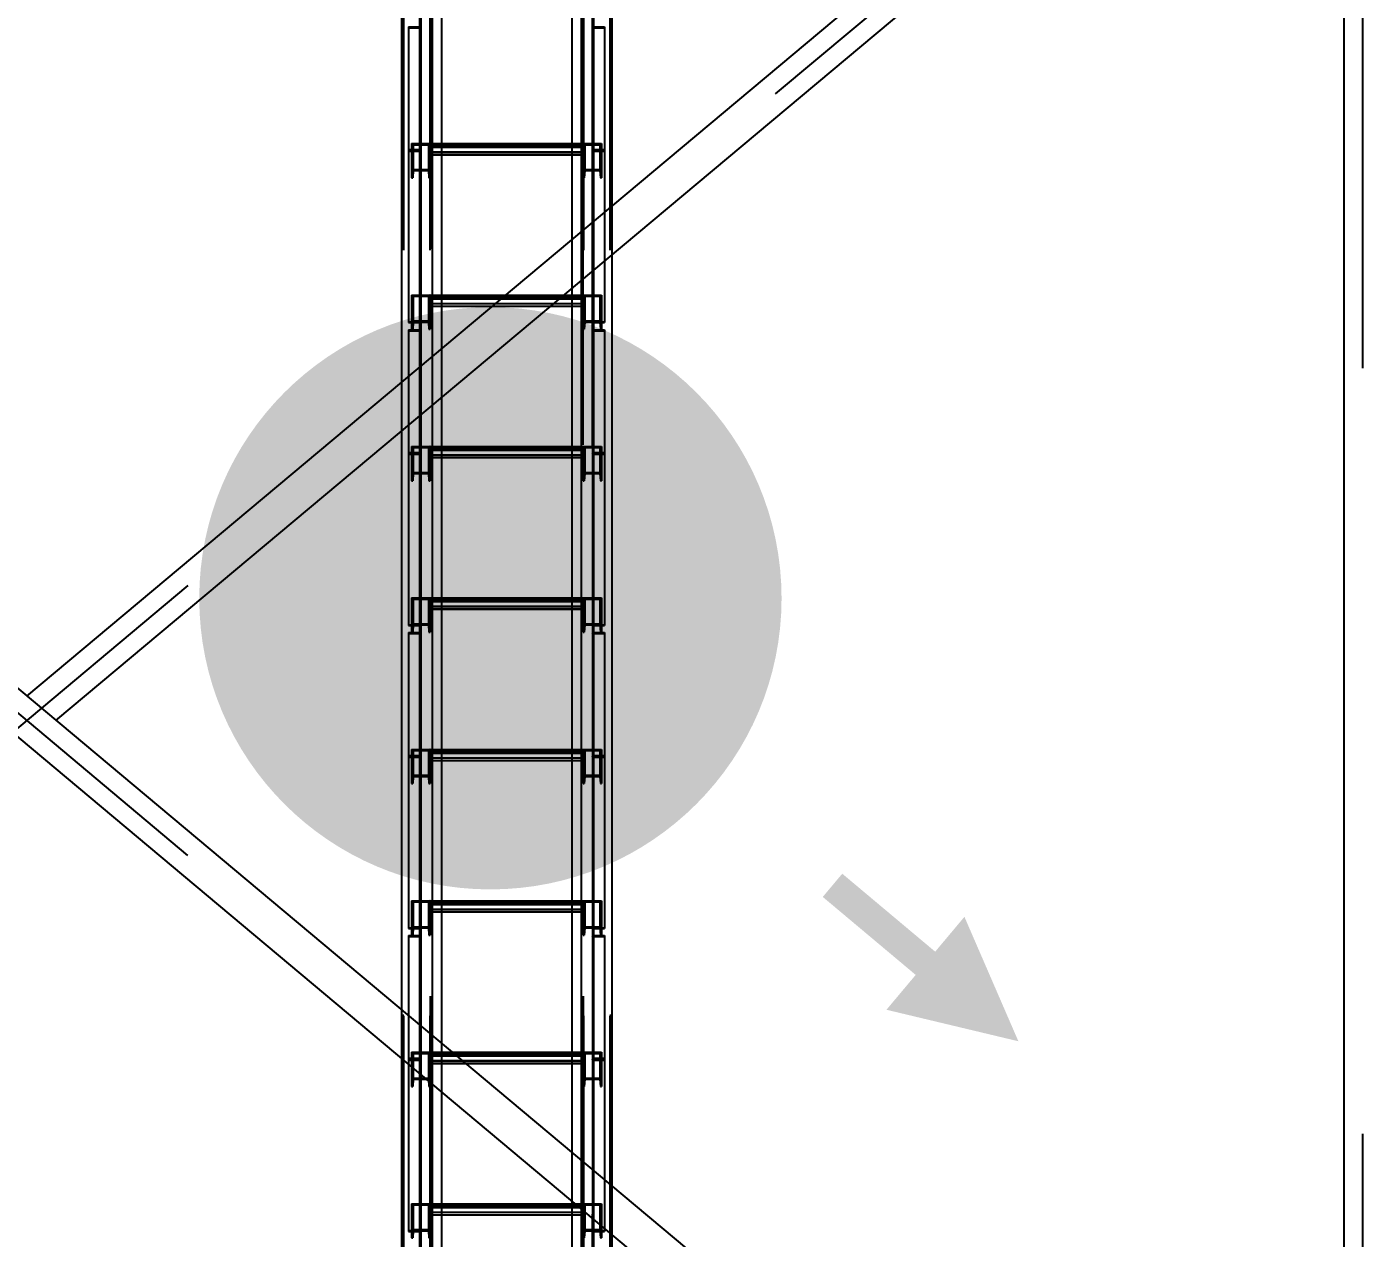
# Model space of a CAD drawing. Header units: millimetres. Extents: x 150209.93 to 150215.05, y 136675.65 to 136679.93.
# Drawn here: x 150213.7888 to 150213.9636, y 136676.5791 to 136676.7373 of the extents above; entities that cross this region are included whole.
import ezdxf

# ---------------------------------------------------------------- set-up
doc = ezdxf.new("R2010")
doc.units = ezdxf.units.MM
doc.header["$LTSCALE"] = 0.25
for name, pattern in [('CENTER', [50.8, 31.75, -6.35, 6.35, -6.35]), ('XKITLINE00', [0]), ('XKITLINE02', [4, 2, -2]), ('XKITLINE03', [6, 3, -1, 1, -1])]:
    doc.linetypes.add(name, pattern=pattern)
doc.layers.add('Parts', color=7, linetype='Continuous')
doc.styles.add('ROMANS', font='romans.shx')
doc.dimstyles.new('MD300', dxfattribs={"dimtxt": 2.5, "dimasz": 2.5, "dimexe": 1, "dimexo": 1, "dimgap": 0.5, "dimtad": 1, "dimdec": 1, "dimlfac": 50, "dimrnd": 0.5, "dimdsep": 46, "dimtxsty": 'ROMANS', "dimcen": 1, "dimclrd": 146, "dimclre": 146, "dimclrt": 30, "dimadec": 1, "dimazin": 2, "dimtfac": 1, "dimtdec": 1, "dimtmove": 0, "dimatfit": 1, "dimfxl": 1, "dimtolj": 1, "dimtzin": 0, "dimlwd": -1, "dimlwe": -1, "dimarcsym": 0})

# ---------------------------------------------------------------- blocks, each defined once
blk = doc.blocks.new('çatıı')
at = {"color": 1, "linetype": 'XKITLINE03'}
for p, q in [((24559, 4258.02), (24559, 5897.87)), ((24565, 5900.27), (24565, 4260.27)), ((24665, 4260.27), (24665, 5900.27)), ((24670.99, 4258.02), (24670.99, 5897.87)), ((24559, 5452.24), (24559, 5532.39)), ((24670.98, 5532.39), (24670.98, 5452.24)), ((24559, 5340.42), (24559, 5452.24)), ((24565, 5439.89), (24565, 5456.77)), ((24664.97, 5454.96), (24565, 5454.96)), ((24664.97, 5456.77), (24664.97, 5439.89)), ((24670.98, 5452.24), (24670.98, 5340.42)), ((24565, 5341.03), (24565, 5357.91)), ((24664.97, 5356.1), (24565, 5356.1)), ((24664.97, 5357.91), (24664.97, 5341.03)), ((24559, 5254.53), (24559, 5334.67)), ((24670.98, 5334.67), (24670.98, 5254.53)), ((24559, 5142.7), (24559, 5254.53)), ((24565, 5242.17), (24565, 5259.06)), ((24664.97, 5257.25), (24565, 5257.25)), ((24664.97, 5259.06), (24664.97, 5242.17)), ((24670.98, 5254.53), (24670.98, 5142.7)), ((24565, 5143.32), (24565, 5160.2)), ((24664.97, 5158.39), (24565, 5158.39)), ((24664.97, 5160.2), (24664.97, 5143.32)), ((24559, 5056.81), (24559, 5136.96)), ((24670.98, 5136.96), (24670.98, 5056.81)), ((24565, 5044.46), (24565, 5061.34)), ((24664.97, 5059.53), (24565, 5059.53)), ((24664.97, 5061.34), (24664.97, 5044.46)), ((24559, 4944.99), (24559, 5056.81)), ((24670.98, 5056.81), (24670.98, 4944.99)), ((24565, 4945.6), (24565, 4962.48)), ((24664.97, 4962.48), (24664.97, 4945.6)), ((24664.97, 4960.67), (24565, 4960.67)), ((24559, 4859.1), (24559, 4939.24)), ((24670.98, 4939.24), (24670.98, 4859.1)), ((24559, 4747.27), (24559, 4859.1)), ((24565, 4846.74), (24565, 4863.63)), ((24664.97, 4861.82), (24565, 4861.82)), ((24664.97, 4863.63), (24664.97, 4846.74)), ((24670.98, 4859.1), (24670.98, 4747.27)), ((24565, 4747.89), (24565, 4764.77)), ((24664.97, 4762.96), (24565, 4762.96)), ((24664.97, 4764.77), (24664.97, 4747.89))]:
    blk.add_line(p, q, dxfattribs=at)
at = {"color": 116, "linetype": 'XKITLINE02', "true_color": 0x136734}
for p, q in [((24565, 5898.21), (24565, 4257.26)), ((24565.85, 5898.21), (24565.85, 4257.47)), ((24657.5, 5897.39), (24657.5, 4260.15)), ((24664.15, 5900.07), (24664.15, 4257.47)), ((24665, 5900.27), (24665, 4257.26)), ((24547.15, 5888.14), (24547.15, 4258.3)), ((24547.68, 5887.3), (24547.68, 4257.8)), ((24564.91, 5887.3), (24564.92, 4257.8)), ((24565.45, 5888.14), (24565.45, 4258.3)), ((24566.3, 5888.14), (24566.3, 4320.34)), ((24664.54, 5888.14), (24664.54, 4187.82)), ((24665.07, 5887.3), (24665.07, 4186.75)), ((24682.31, 5887.3), (24682.31, 4203.68)), ((24682.84, 5888.14), (24682.84, 4205.79)), ((24683.69, 5888.14), (24683.69, 4204.83)), ((24558.2, 5538.97), (24558.2, 5452.9)), ((24559, 5538.97), (24559, 5452.24)), ((24670.98, 5538.97), (24670.98, 5532.39)), ((24670.98, 5538.97), (24670.98, 5452.24)), ((24671.78, 5538.97), (24671.78, 5452.9)), ((24551, 5533.05), (24551, 5452.24)), ((24551, 5533.05), (24558.2, 5533.05)), ((24551, 5532.39), (24559, 5532.39)), ((24670.98, 5532.39), (24678.98, 5532.39)), ((24671.78, 5533.05), (24678.98, 5533.05)), ((24678.98, 5533.05), (24678.98, 5532.39)), ((24678.98, 5533.05), (24678.98, 5452.24)), ((24551, 5452.9), (24558.2, 5452.9)), ((24551, 5452.9), (24551, 5452.24)), ((24551, 5452.24), (24559, 5452.24)), ((24551, 5452.24), (24551, 5339.93)), ((24551, 5452.24), (24559, 5452.24)), ((24551, 5451.75), (24558.2, 5451.75)), ((24553, 5456.77), (24553, 5439.89)), ((24553, 5456.77), (24553, 5451.33)), ((24553, 5456.77), (24565, 5456.77)), ((24554.06, 5456.08), (24553.68, 5451.33)), ((24554.06, 5456.08), (24554.06, 5439.2)), ((24554.06, 5456.08), (24563.93, 5456.08)), ((24558.2, 5458.83), (24559, 5458.83)), ((24558.2, 5458.83), (24558.2, 5452.9)), ((24558.2, 5451.75), (24558.2, 5335.51)), ((24559, 5458.83), (24559, 5452.24)), ((24559, 5452.24), (24559, 5335.51)), ((24563.93, 5456.08), (24563.93, 5439.2)), ((24563.93, 5456.08), (24564.32, 5451.33)), ((24565, 5456.77), (24565, 5439.89)), ((24565, 5456.77), (24565, 5451.33)), ((24565, 5456.77), (24572.5, 5456.77)), ((24565, 5456.77), (24565, 5449.53)), ((24565, 5455.92), (24664.97, 5455.92)), ((24565, 5454.96), (24572.5, 5454.96)), ((24565, 5454.43), (24664.97, 5454.43)), ((24657.5, 5456.77), (24664.97, 5456.77)), ((24657.5, 5454.96), (24664.97, 5454.96)), ((24664.97, 5456.77), (24664.97, 5451.33)), ((24664.97, 5456.77), (24676.98, 5456.77)), ((24664.97, 5456.77), (24664.97, 5439.89)), ((24664.97, 5456.77), (24664.97, 5449.53)), ((24666.04, 5456.08), (24665.66, 5451.33)), ((24666.04, 5456.08), (24675.91, 5456.08)), ((24666.04, 5456.08), (24666.04, 5439.2)), ((24670.98, 5458.83), (24671.78, 5458.83)), ((24670.98, 5452.24), (24678.98, 5452.24)), ((24670.98, 5452.24), (24670.98, 5447.33)), ((24670.98, 5452.24), (24678.98, 5452.24)), ((24670.98, 5452.24), (24670.98, 5335.51)), ((24671.78, 5452.9), (24678.98, 5452.9)), ((24671.78, 5451.75), (24671.78, 5447.33)), ((24671.78, 5451.75), (24678.98, 5451.75)), ((24671.78, 5451.75), (24671.78, 5335.51)), ((24675.91, 5456.08), (24676.3, 5451.33)), ((24675.91, 5456.08), (24675.91, 5439.2)), ((24676.98, 5456.77), (24676.98, 5451.33)), ((24676.98, 5456.77), (24676.98, 5439.89)), ((24678.98, 5452.24), (24678.98, 5451.75)), ((24678.98, 5452.24), (24678.98, 5339.93)), ((24553, 5451.33), (24553, 5434.45)), ((24553, 5451.33), (24553.68, 5451.33)), ((24553.68, 5451.33), (24553.68, 5434.45)), ((24558.2, 5447.33), (24559, 5447.33)), ((24564.32, 5451.33), (24564.32, 5434.45)), ((24564.32, 5451.33), (24565, 5451.33)), ((24565, 5451.33), (24565, 5434.45)), ((24565, 5451.33), (24664.97, 5451.33)), ((24565, 5451.23), (24664.97, 5451.23)), ((24565, 5449.63), (24664.97, 5449.63)), ((24565, 5449.53), (24572.5, 5449.53)), ((24657.5, 5449.53), (24664.97, 5449.53)), ((24664.97, 5451.33), (24665.66, 5451.33)), ((24664.97, 5451.33), (24664.97, 5434.45)), ((24665.66, 5451.33), (24665.66, 5434.45)), ((24670.98, 5447.33), (24671.78, 5447.33)), ((24676.3, 5451.33), (24676.98, 5451.33)), ((24676.3, 5451.33), (24676.3, 5434.45)), ((24676.98, 5451.33), (24676.98, 5434.45)), ((24553, 5439.89), (24553, 5434.45)), ((24553, 5439.89), (24565, 5439.89)), ((24553, 5434.45), (24553.68, 5434.45)), ((24554.06, 5439.2), (24553.68, 5434.45)), ((24554.06, 5439.2), (24563.93, 5439.2)), ((24563.93, 5439.2), (24564.32, 5434.45)), ((24564.32, 5434.45), (24565, 5434.45)), ((24565, 5439.89), (24565, 5434.45)), ((24664.97, 5439.89), (24664.97, 5434.45)), ((24664.97, 5439.89), (24676.98, 5439.89)), ((24664.97, 5434.45), (24665.66, 5434.45)), ((24666.04, 5439.2), (24665.66, 5434.45)), ((24666.04, 5439.2), (24675.91, 5439.2)), ((24675.91, 5439.2), (24676.3, 5434.45)), ((24676.3, 5434.45), (24676.98, 5434.45)), ((24676.98, 5439.89), (24676.98, 5434.45)), ((24683.69, 5415.93), (24683.69, 5384.16)), ((24663.69, 5399.19), (24663.69, 5367.41)), ((24657.5, 5394), (24657.5, 5362.22)), ((24553, 5357.91), (24553, 5341.03)), ((24553, 5357.91), (24553, 5352.48)), ((24553, 5357.91), (24565, 5357.91)), ((24554.06, 5357.22), (24553.68, 5352.48)), ((24554.06, 5357.22), (24554.06, 5340.34)), ((24554.06, 5357.22), (24563.93, 5357.22)), ((24563.93, 5357.22), (24563.93, 5340.34)), ((24563.93, 5357.22), (24564.32, 5352.48)), ((24565, 5357.91), (24565, 5341.03)), ((24565, 5357.91), (24565, 5352.48)), ((24565, 5357.91), (24572.5, 5357.91)), ((24565, 5357.91), (24565, 5350.67)), ((24565, 5357.06), (24664.97, 5357.06)), ((24565, 5356.1), (24572.5, 5356.1)), ((24565, 5355.57), (24664.97, 5355.57)), ((24612.24, 5356.1), (24650.19, 5356.1)), ((24614.4, 5357.91), (24652.35, 5357.91)), ((24657.5, 5357.91), (24664.97, 5357.91)), ((24657.5, 5356.1), (24664.97, 5356.1)), ((24664.97, 5357.91), (24664.97, 5350.67)), ((24664.97, 5357.91), (24664.97, 5352.48)), ((24664.97, 5357.91), (24676.98, 5357.91)), ((24664.97, 5357.91), (24664.97, 5341.03)), ((24666.04, 5357.22), (24665.66, 5352.48)), ((24666.04, 5357.22), (24675.91, 5357.22)), ((24666.04, 5357.22), (24666.04, 5340.34)), ((24675.91, 5357.22), (24676.3, 5352.48)), ((24675.91, 5357.22), (24675.91, 5340.34)), ((24676.98, 5357.91), (24676.98, 5352.48)), ((24676.98, 5357.91), (24676.98, 5340.42)), ((24553, 5352.48), (24553, 5335.59)), ((24553, 5352.48), (24553.68, 5352.48)), ((24553.68, 5352.48), (24553.68, 5335.59)), ((24564.32, 5352.48), (24564.32, 5335.59)), ((24564.32, 5352.48), (24565, 5352.48)), ((24565, 5352.48), (24565, 5335.59)), ((24565, 5352.48), (24664.97, 5352.48)), ((24565, 5352.37), (24664.97, 5352.37)), ((24565, 5350.77), (24664.97, 5350.77)), ((24565, 5350.67), (24572.5, 5350.67)), ((24605.75, 5350.67), (24643.69, 5350.67)), ((24657.5, 5350.67), (24664.97, 5350.67)), ((24664.97, 5352.48), (24665.66, 5352.48)), ((24664.97, 5352.48), (24664.97, 5335.59)), ((24665.66, 5352.48), (24665.66, 5335.59)), ((24676.3, 5352.48), (24676.98, 5352.48)), ((24676.3, 5352.48), (24676.3, 5335.59)), ((24676.98, 5352.48), (24676.98, 5335.59)), ((24551, 5340.42), (24551, 5339.93)), ((24551, 5340.42), (24559, 5340.42)), ((24551, 5339.93), (24558.2, 5339.93)), ((24553, 5341.03), (24553, 5335.59)), ((24553, 5341.03), (24565, 5341.03)), ((24554.06, 5340.34), (24553.68, 5335.59)), ((24554.06, 5340.34), (24563.93, 5340.34)), ((24558.2, 5341.26), (24558.2, 5255.19)), ((24558.2, 5341.26), (24559, 5341.26)), ((24558.2, 5339.93), (24558.2, 5335.51)), ((24559, 5341.26), (24559, 5254.53)), ((24559, 5340.42), (24559, 5335.51)), ((24563.93, 5340.34), (24564.32, 5335.59)), ((24565, 5341.03), (24565, 5335.59)), ((24664.97, 5341.03), (24664.97, 5335.59)), ((24664.97, 5341.03), (24676.98, 5341.03)), ((24666.04, 5340.34), (24665.66, 5335.59)), ((24666.04, 5340.34), (24675.91, 5340.34)), ((24670.98, 5341.26), (24670.98, 5334.67)), ((24670.98, 5341.26), (24671.78, 5341.26)), ((24670.98, 5341.26), (24670.98, 5254.53)), ((24670.98, 5340.42), (24678.98, 5340.42)), ((24671.78, 5341.26), (24671.78, 5335.33)), ((24671.78, 5341.26), (24671.78, 5255.19)), ((24671.78, 5339.93), (24678.98, 5339.93)), ((24675.91, 5340.34), (24676.3, 5335.59)), ((24551, 5335.33), (24551, 5254.53)), ((24551, 5335.33), (24558.2, 5335.33)), ((24551, 5334.67), (24559, 5334.67)), ((24553, 5335.59), (24553.68, 5335.59)), ((24558.2, 5335.51), (24559, 5335.51)), ((24564.32, 5335.59), (24565, 5335.59)), ((24664.97, 5335.59), (24665.66, 5335.59)), ((24670.98, 5335.51), (24671.78, 5335.51)), ((24670.98, 5334.67), (24678.98, 5334.67)), ((24671.78, 5335.33), (24678.98, 5335.33)), ((24676.3, 5335.59), (24676.98, 5335.59)), ((24678.98, 5335.33), (24678.98, 5334.67)), ((24678.98, 5335.33), (24678.98, 5254.53)), ((24572.5, 5322.83), (24572.5, 5291.05)), ((24566.3, 5317.64), (24566.3, 5285.86)), ((24546.3, 5300.89), (24546.3, 5269.11)), ((24558.2, 5261.11), (24559, 5261.11)), ((24558.2, 5261.11), (24558.2, 5255.19)), ((24559, 5261.11), (24559, 5254.53)), ((24670.98, 5261.11), (24671.78, 5261.11)), ((24551, 5255.19), (24558.2, 5255.19)), ((24551, 5255.19), (24551, 5254.53)), ((24551, 5254.53), (24551, 5142.21)), ((24551, 5254.53), (24559, 5254.53)), ((24551, 5254.53), (24559, 5254.53)), ((24551, 5254.04), (24558.2, 5254.04)), ((24553, 5259.06), (24553, 5242.17)), ((24553, 5259.06), (24553, 5253.62)), ((24553, 5259.06), (24565, 5259.06)), ((24553, 5253.62), (24553, 5236.74)), ((24553, 5253.62), (24553.68, 5253.62)), ((24554.06, 5258.36), (24553.68, 5253.62)), ((24553.68, 5253.62), (24553.68, 5236.74)), ((24554.06, 5258.36), (24554.06, 5241.48)), ((24554.06, 5258.36), (24563.93, 5258.36)), ((24558.2, 5254.04), (24558.2, 5137.79)), ((24559, 5254.53), (24559, 5137.79)), ((24563.93, 5258.36), (24563.93, 5241.48)), ((24563.93, 5258.36), (24564.32, 5253.62)), ((24564.32, 5253.62), (24564.32, 5236.74)), ((24564.32, 5253.62), (24565, 5253.62)), ((24565, 5259.06), (24572.5, 5259.06)), ((24565, 5259.06), (24565, 5251.81)), ((24565, 5259.06), (24565, 5242.17)), ((24565, 5259.06), (24565, 5253.62)), ((24565, 5258.2), (24664.97, 5258.2)), ((24565, 5257.25), (24572.5, 5257.25)), ((24565, 5256.72), (24664.97, 5256.72)), ((24565, 5253.62), (24664.97, 5253.62)), ((24565, 5253.62), (24565, 5236.74)), ((24565, 5253.52), (24664.97, 5253.52)), ((24565, 5251.91), (24664.97, 5251.91)), ((24565, 5251.81), (24572.5, 5251.81)), ((24657.5, 5259.06), (24664.97, 5259.06)), ((24657.5, 5257.25), (24664.97, 5257.25)), ((24657.5, 5251.81), (24664.97, 5251.81)), ((24664.97, 5259.06), (24664.97, 5253.62)), ((24664.97, 5259.06), (24676.98, 5259.06)), ((24664.97, 5259.06), (24664.97, 5242.17)), ((24664.97, 5259.06), (24664.97, 5251.81)), ((24664.97, 5253.62), (24665.66, 5253.62)), ((24664.97, 5253.62), (24664.97, 5236.74)), ((24666.04, 5258.36), (24665.66, 5253.62)), ((24665.66, 5253.62), (24665.66, 5236.74)), ((24666.04, 5258.36), (24675.91, 5258.36)), ((24666.04, 5258.36), (24666.04, 5241.48)), ((24670.98, 5254.53), (24678.98, 5254.53)), ((24670.98, 5254.53), (24670.98, 5137.79)), ((24670.98, 5254.53), (24678.98, 5254.53)), ((24671.78, 5255.19), (24678.98, 5255.19)), ((24671.78, 5254.04), (24671.78, 5249.62)), ((24671.78, 5254.04), (24678.98, 5254.04)), ((24671.78, 5254.04), (24671.78, 5137.79)), ((24675.91, 5258.36), (24676.3, 5253.62)), ((24675.91, 5258.36), (24675.91, 5241.48)), ((24676.3, 5253.62), (24676.98, 5253.62)), ((24676.3, 5253.62), (24676.3, 5236.74)), ((24676.98, 5259.06), (24676.98, 5253.62)), ((24676.98, 5259.06), (24676.98, 5242.17)), ((24676.98, 5253.62), (24676.98, 5236.74)), ((24678.98, 5254.53), (24678.98, 5254.04)), ((24678.98, 5254.53), (24678.98, 5142.21)), ((24553, 5242.17), (24553, 5236.74)), ((24553, 5242.17), (24565, 5242.17)), ((24558.2, 5249.62), (24559, 5249.62)), ((24565, 5242.17), (24565, 5236.74)), ((24664.97, 5242.17), (24664.97, 5236.74)), ((24664.97, 5242.17), (24676.98, 5242.17)), ((24670.98, 5249.62), (24671.78, 5249.62)), ((24670.98, 5242.17), (24670.98, 5142.7)), ((24676.98, 5242.17), (24676.98, 5236.74)), ((24553, 5236.74), (24553.68, 5236.74)), ((24554.06, 5241.48), (24553.68, 5236.74)), ((24554.06, 5241.48), (24563.93, 5241.48)), ((24563.93, 5241.48), (24564.32, 5236.74)), ((24564.32, 5236.74), (24565, 5236.74)), ((24664.97, 5236.74), (24665.66, 5236.74)), ((24666.04, 5241.48), (24665.66, 5236.74)), ((24666.04, 5241.48), (24675.91, 5241.48)), ((24675.91, 5241.48), (24676.3, 5236.74)), ((24676.3, 5236.74), (24676.98, 5236.74)), ((24553, 5160.2), (24553, 5143.32)), ((24553, 5160.2), (24553, 5154.76)), ((24553, 5160.2), (24565, 5160.2)), ((24553, 5154.76), (24553, 5137.88)), ((24553, 5154.76), (24553.68, 5154.76)), ((24554.06, 5159.51), (24553.68, 5154.76)), ((24553.68, 5154.76), (24553.68, 5137.88)), ((24554.06, 5159.51), (24554.06, 5142.62)), ((24554.06, 5159.51), (24563.93, 5159.51)), ((24563.93, 5159.51), (24563.93, 5142.62)), ((24563.93, 5159.51), (24564.32, 5154.76)), ((24564.32, 5154.76), (24564.32, 5137.88)), ((24564.32, 5154.76), (24565, 5154.76)), ((24565, 5160.2), (24572.5, 5160.2)), ((24565, 5160.2), (24565, 5152.95)), ((24565, 5160.2), (24565, 5143.32)), ((24565, 5160.2), (24565, 5154.76)), ((24565, 5159.35), (24664.97, 5159.35)), ((24565, 5158.39), (24572.5, 5158.39)), ((24565, 5157.86), (24664.97, 5157.86)), ((24565, 5154.76), (24664.97, 5154.76)), ((24565, 5154.76), (24565, 5137.88)), ((24565, 5154.66), (24664.97, 5154.66)), ((24657.5, 5160.2), (24664.97, 5160.2)), ((24657.5, 5158.39), (24664.97, 5158.39)), ((24664.97, 5160.2), (24664.97, 5152.95)), ((24664.97, 5160.2), (24664.97, 5154.76)), ((24664.97, 5160.2), (24676.98, 5160.2)), ((24664.97, 5160.2), (24664.97, 5143.32)), ((24664.97, 5154.76), (24665.66, 5154.76)), ((24664.97, 5154.76), (24664.97, 5137.88)), ((24666.04, 5159.51), (24665.66, 5154.76)), ((24665.66, 5154.76), (24665.66, 5137.88)), ((24666.04, 5159.51), (24675.91, 5159.51)), ((24666.04, 5159.51), (24666.04, 5142.62)), ((24675.91, 5159.51), (24676.3, 5154.76)), ((24675.91, 5159.51), (24675.91, 5142.62)), ((24676.3, 5154.76), (24676.98, 5154.76)), ((24676.3, 5154.76), (24676.3, 5137.88)), ((24676.98, 5160.2), (24676.98, 5154.76)), ((24676.98, 5160.2), (24676.98, 5142.7)), ((24676.98, 5154.76), (24676.98, 5137.88)), ((24565, 5153.05), (24664.97, 5153.05)), ((24565, 5152.95), (24572.5, 5152.95)), ((24657.5, 5152.95), (24664.97, 5152.95)), ((24551, 5142.7), (24551, 5142.21)), ((24551, 5142.7), (24559, 5142.7)), ((24551, 5142.21), (24558.2, 5142.21)), ((24551, 5137.62), (24551, 5056.81)), ((24551, 5137.62), (24558.2, 5137.62)), ((24551, 5136.96), (24559, 5136.96)), ((24553, 5143.32), (24553, 5137.88)), ((24553, 5143.32), (24565, 5143.32)), ((24553, 5137.88), (24553.68, 5137.88)), ((24554.06, 5142.62), (24553.68, 5137.88)), ((24554.06, 5142.62), (24563.93, 5142.62)), ((24558.2, 5143.54), (24558.2, 5057.47)), ((24558.2, 5143.54), (24559, 5143.54)), ((24558.2, 5142.21), (24558.2, 5137.79)), ((24558.2, 5137.79), (24559, 5137.79)), ((24559, 5143.54), (24559, 5056.81)), ((24559, 5142.7), (24559, 5137.79)), ((24563.93, 5142.62), (24564.32, 5137.88)), ((24564.32, 5137.88), (24565, 5137.88)), ((24565, 5143.32), (24565, 5137.88)), ((24664.97, 5143.32), (24664.97, 5137.88)), ((24664.97, 5143.32), (24676.98, 5143.32)), ((24664.97, 5137.88), (24665.66, 5137.88)), ((24666.04, 5142.62), (24665.66, 5137.88)), ((24666.04, 5142.62), (24675.91, 5142.62)), ((24670.98, 5143.54), (24670.98, 5136.96)), ((24670.98, 5143.54), (24671.78, 5143.54)), ((24670.98, 5143.54), (24670.98, 5056.81)), ((24670.98, 5142.7), (24678.98, 5142.7)), ((24670.98, 5137.79), (24671.78, 5137.79)), ((24670.98, 5136.96), (24678.98, 5136.96)), ((24671.78, 5143.54), (24671.78, 5137.62)), ((24671.78, 5143.54), (24671.78, 5057.47)), ((24671.78, 5142.21), (24678.98, 5142.21)), ((24671.78, 5137.62), (24678.98, 5137.62)), ((24675.91, 5142.62), (24676.3, 5137.88)), ((24676.3, 5137.88), (24676.98, 5137.88)), ((24678.98, 5137.62), (24678.98, 5136.96)), ((24678.98, 5137.62), (24678.98, 5056.81)), ((24553, 5061.34), (24553, 5044.46)), ((24553, 5061.34), (24553, 5055.9)), ((24553, 5061.34), (24565, 5061.34)), ((24554.06, 5060.65), (24553.68, 5055.9)), ((24554.06, 5060.65), (24554.06, 5043.77)), ((24554.06, 5060.65), (24563.93, 5060.65)), ((24558.2, 5063.4), (24559, 5063.4)), ((24558.2, 5063.4), (24558.2, 5057.47)), ((24559, 5063.4), (24559, 5056.81)), ((24563.93, 5060.65), (24563.93, 5043.77)), ((24563.93, 5060.65), (24564.32, 5055.9)), ((24565, 5061.34), (24572.5, 5061.34)), ((24565, 5061.34), (24565, 5054.1)), ((24565, 5061.34), (24565, 5044.46)), ((24565, 5061.34), (24565, 5055.9)), ((24565, 5060.49), (24664.97, 5060.49)), ((24565, 5059.53), (24572.5, 5059.53)), ((24565, 5059), (24664.97, 5059)), ((24657.5, 5061.34), (24664.97, 5061.34)), ((24657.5, 5059.53), (24664.97, 5059.53)), ((24664.97, 5061.34), (24664.97, 5055.9)), ((24664.97, 5061.34), (24676.98, 5061.34)), ((24664.97, 5061.34), (24664.97, 5044.46)), ((24664.97, 5061.34), (24664.97, 5054.1)), ((24666.04, 5060.65), (24665.66, 5055.9)), ((24666.04, 5060.65), (24675.91, 5060.65)), ((24666.04, 5060.65), (24666.04, 5043.77)), ((24670.98, 5063.4), (24671.78, 5063.4)), ((24675.91, 5060.65), (24676.3, 5055.9)), ((24675.91, 5060.65), (24675.91, 5043.77)), ((24676.98, 5061.34), (24676.98, 5055.9)), ((24676.98, 5061.34), (24676.98, 5044.46)), ((24551, 5057.47), (24558.2, 5057.47)), ((24551, 5057.47), (24551, 5056.81)), ((24551, 5056.81), (24559, 5056.81)), ((24551, 5056.81), (24551, 4944.5)), ((24551, 5056.81), (24559, 5056.81)), ((24551, 5056.32), (24558.2, 5056.32)), ((24553, 5055.9), (24553, 5039.02)), ((24553, 5055.9), (24553.68, 5055.9)), ((24553.68, 5055.9), (24553.68, 5039.02)), ((24558.2, 5056.32), (24558.2, 4940.08)), ((24558.2, 5051.9), (24559, 5051.9)), ((24559, 5056.81), (24559, 4940.08)), ((24564.32, 5055.9), (24564.32, 5039.02)), ((24564.32, 5055.9), (24565, 5055.9)), ((24565, 5055.9), (24664.97, 5055.9)), ((24565, 5055.9), (24565, 5039.02)), ((24565, 5055.8), (24664.97, 5055.8)), ((24565, 5054.2), (24664.97, 5054.2)), ((24565, 5054.1), (24572.5, 5054.1)), ((24657.5, 5054.1), (24664.97, 5054.1)), ((24664.97, 5055.9), (24665.66, 5055.9)), ((24664.97, 5055.9), (24664.97, 5039.02)), ((24665.66, 5055.9), (24665.66, 5039.02)), ((24670.98, 5056.81), (24678.98, 5056.81)), ((24670.98, 5056.81), (24670.98, 4940.08)), ((24670.98, 5056.81), (24678.98, 5056.81)), ((24670.98, 5051.9), (24671.78, 5051.9)), ((24671.78, 5057.47), (24678.98, 5057.47)), ((24671.78, 5056.32), (24671.78, 5051.9)), ((24671.78, 5056.32), (24678.98, 5056.32)), ((24671.78, 5056.32), (24671.78, 4940.08)), ((24676.3, 5055.9), (24676.98, 5055.9)), ((24676.3, 5055.9), (24676.3, 5039.02)), ((24676.98, 5055.9), (24676.98, 5039.02)), ((24678.98, 5056.81), (24678.98, 5056.32)), ((24678.98, 5056.81), (24678.98, 4944.5)), ((24553, 5044.46), (24553, 5039.02)), ((24553, 5044.46), (24565, 5044.46)), ((24554.06, 5043.77), (24553.68, 5039.02)), ((24554.06, 5043.77), (24563.93, 5043.77)), ((24563.93, 5043.77), (24564.32, 5039.02)), ((24565, 5044.46), (24565, 5039.02)), ((24664.97, 5044.46), (24664.97, 5039.02)), ((24664.97, 5044.46), (24676.98, 5044.46)), ((24666.04, 5043.77), (24665.66, 5039.02)), ((24666.04, 5043.77), (24675.91, 5043.77)), ((24670.98, 5044.46), (24670.98, 4944.99)), ((24675.91, 5043.77), (24676.3, 5039.02)), ((24676.98, 5044.46), (24676.98, 5039.02)), ((24553, 5039.02), (24553.68, 5039.02)), ((24564.32, 5039.02), (24565, 5039.02)), ((24664.97, 5039.02), (24665.66, 5039.02)), ((24676.3, 5039.02), (24676.98, 5039.02)), ((24553, 4962.48), (24553, 4945.6)), ((24553, 4962.48), (24553, 4957.05)), ((24553, 4962.48), (24565, 4962.48)), ((24565, 4962.48), (24565, 4945.6)), ((24565, 4962.48), (24565, 4957.05)), ((24565, 4962.48), (24572.5, 4962.48)), ((24565, 4962.48), (24565, 4955.24)), ((24657.5, 4962.48), (24664.97, 4962.48)), ((24664.97, 4962.48), (24664.97, 4955.24)), ((24664.97, 4962.48), (24664.97, 4957.05)), ((24664.97, 4962.48), (24676.98, 4962.48)), ((24664.97, 4962.48), (24664.97, 4945.6)), ((24676.98, 4962.48), (24676.98, 4957.05)), ((24676.98, 4962.48), (24676.98, 4944.99)), ((24553, 4957.05), (24553, 4940.16)), ((24553, 4957.05), (24553.68, 4957.05)), ((24554.06, 4961.79), (24553.68, 4957.05)), ((24553.68, 4957.05), (24553.68, 4940.16)), ((24554.06, 4961.79), (24554.06, 4944.91)), ((24554.06, 4961.79), (24563.93, 4961.79)), ((24563.93, 4961.79), (24563.93, 4944.91)), ((24563.93, 4961.79), (24564.32, 4957.05)), ((24564.32, 4957.05), (24564.32, 4940.16)), ((24564.32, 4957.05), (24565, 4957.05)), ((24565, 4961.63), (24664.97, 4961.63)), ((24565, 4960.67), (24572.5, 4960.67)), ((24565, 4960.14), (24664.97, 4960.14)), ((24565, 4957.05), (24565, 4940.16)), ((24565, 4957.05), (24664.97, 4957.05)), ((24565, 4956.94), (24664.97, 4956.94)), ((24565, 4955.34), (24664.97, 4955.34)), ((24565, 4955.24), (24572.5, 4955.24)), ((24657.5, 4960.67), (24664.97, 4960.67)), ((24657.5, 4955.24), (24664.97, 4955.24)), ((24664.97, 4957.05), (24665.66, 4957.05)), ((24664.97, 4957.05), (24664.97, 4940.16)), ((24666.04, 4961.79), (24665.66, 4957.05)), ((24665.66, 4957.05), (24665.66, 4940.16)), ((24666.04, 4961.79), (24675.91, 4961.79)), ((24666.04, 4961.79), (24666.04, 4944.91)), ((24675.91, 4961.79), (24676.3, 4957.05)), ((24675.91, 4961.79), (24675.91, 4944.91)), ((24676.3, 4957.05), (24676.98, 4957.05)), ((24676.3, 4957.05), (24676.3, 4940.16)), ((24676.98, 4957.05), (24676.98, 4940.16)), ((24551, 4944.99), (24551, 4944.5)), ((24551, 4944.99), (24559, 4944.99)), ((24553, 4945.6), (24553, 4940.16)), ((24553, 4945.6), (24565, 4945.6)), ((24554.06, 4944.91), (24553.68, 4940.16)), ((24554.06, 4944.91), (24563.93, 4944.91)), ((24558.2, 4945.83), (24558.2, 4859.76)), ((24558.2, 4945.83), (24559, 4945.83)), ((24559, 4945.83), (24559, 4859.1)), ((24559, 4944.99), (24559, 4940.08)), ((24563.93, 4944.91), (24564.32, 4940.16)), ((24565, 4945.6), (24565, 4940.16)), ((24664.97, 4945.6), (24664.97, 4940.16)), ((24664.97, 4945.6), (24676.98, 4945.6)), ((24666.04, 4944.91), (24665.66, 4940.16)), ((24666.04, 4944.91), (24675.91, 4944.91)), ((24670.98, 4945.83), (24670.98, 4939.24)), ((24670.98, 4945.83), (24671.78, 4945.83)), ((24670.98, 4945.83), (24670.98, 4859.1)), ((24670.98, 4944.99), (24678.98, 4944.99)), ((24671.78, 4945.83), (24671.78, 4939.9)), ((24671.78, 4945.83), (24671.78, 4859.76)), ((24675.91, 4944.91), (24676.3, 4940.16)), ((24551, 4944.5), (24558.2, 4944.5)), ((24551, 4939.9), (24551, 4859.1)), ((24551, 4939.9), (24558.2, 4939.9)), ((24551, 4939.24), (24559, 4939.24)), ((24553, 4940.16), (24553.68, 4940.16)), ((24558.2, 4944.5), (24558.2, 4940.08)), ((24558.2, 4940.08), (24559, 4940.08)), ((24564.32, 4940.16), (24565, 4940.16)), ((24664.97, 4940.16), (24665.66, 4940.16)), ((24670.98, 4940.08), (24671.78, 4940.08)), ((24670.98, 4939.24), (24678.98, 4939.24)), ((24671.78, 4944.5), (24678.98, 4944.5)), ((24671.78, 4939.9), (24678.98, 4939.9)), ((24676.3, 4940.16), (24676.98, 4940.16)), ((24678.98, 4939.9), (24678.98, 4939.24)), ((24678.98, 4939.9), (24678.98, 4859.1)), ((24546.3, 4891.44), (24546.3, 4859.66)), ((24566.3, 4874.69), (24566.3, 4842.91)), ((24572.5, 4869.5), (24572.5, 4837.72)), ((24551, 4859.76), (24558.2, 4859.76)), ((24551, 4859.76), (24551, 4859.1)), ((24551, 4859.1), (24559, 4859.1)), ((24551, 4859.1), (24551, 4746.78)), ((24551, 4859.1), (24559, 4859.1)), ((24551, 4858.61), (24558.2, 4858.61)), ((24553, 4863.63), (24553, 4846.74)), ((24553, 4863.63), (24565, 4863.63)), ((24553, 4862.76), (24553, 4858.19)), ((24553, 4858.19), (24553, 4841.31)), ((24553, 4858.19), (24553.68, 4858.19)), ((24554.06, 4862.93), (24553.68, 4858.19)), ((24553.68, 4858.19), (24553.68, 4841.31)), ((24554.06, 4862.93), (24554.06, 4846.05)), ((24554.06, 4862.93), (24563.93, 4862.93)), ((24558.2, 4865.68), (24559, 4865.68)), ((24558.2, 4865.68), (24558.2, 4859.76)), ((24558.2, 4858.61), (24558.2, 4742.36)), ((24559, 4865.68), (24559, 4859.1)), ((24559, 4859.1), (24559, 4742.36)), ((24563.93, 4862.93), (24563.93, 4846.05)), ((24563.93, 4862.93), (24564.32, 4858.19)), ((24564.32, 4858.19), (24564.32, 4841.31)), ((24564.32, 4858.19), (24565, 4858.19)), ((24565, 4863.63), (24565, 4846.74)), ((24565, 4863.63), (24579.51, 4863.63)), ((24565, 4863.63), (24565, 4856.38)), ((24565, 4862.77), (24664.97, 4862.77)), ((24565, 4862.4), (24565, 4858.19)), ((24565, 4861.82), (24581.67, 4861.82)), ((24565, 4861.29), (24664.97, 4861.29)), ((24565, 4858.19), (24565, 4841.31)), ((24565, 4858.19), (24664.97, 4858.19)), ((24565, 4858.09), (24664.97, 4858.09)), ((24657.5, 4863.63), (24664.97, 4863.63)), ((24657.5, 4861.82), (24664.97, 4861.82)), ((24664.97, 4863.63), (24664.97, 4858.19)), ((24664.97, 4863.63), (24676.98, 4863.63)), ((24664.97, 4863.63), (24664.97, 4846.74)), ((24664.97, 4863.63), (24664.97, 4856.38)), ((24664.97, 4858.19), (24665.66, 4858.19)), ((24664.97, 4858.19), (24664.97, 4841.31)), ((24666.04, 4862.93), (24665.66, 4858.19)), ((24665.66, 4858.19), (24665.66, 4841.31)), ((24666.04, 4862.93), (24675.91, 4862.93)), ((24666.04, 4862.93), (24666.04, 4846.05)), ((24670.98, 4865.68), (24671.78, 4865.68)), ((24670.98, 4859.1), (24678.98, 4859.1)), ((24670.98, 4859.1), (24670.98, 4854.19)), ((24670.98, 4859.1), (24678.98, 4859.1)), ((24670.98, 4859.1), (24670.98, 4742.36)), ((24671.78, 4859.76), (24678.98, 4859.76)), ((24671.78, 4858.61), (24671.78, 4854.19)), ((24671.78, 4858.61), (24678.98, 4858.61)), ((24671.78, 4858.61), (24671.78, 4742.36)), ((24675.91, 4862.93), (24676.3, 4858.19)), ((24675.91, 4862.93), (24675.91, 4846.05)), ((24676.3, 4858.19), (24676.98, 4858.19)), ((24676.3, 4858.19), (24676.3, 4841.31)), ((24676.98, 4863.63), (24676.98, 4858.19)), ((24676.98, 4863.63), (24676.98, 4846.74)), ((24676.98, 4858.19), (24676.98, 4841.31)), ((24678.98, 4859.1), (24678.98, 4858.61)), ((24678.98, 4859.1), (24678.98, 4746.78)), ((24558.2, 4854.19), (24559, 4854.19)), ((24565, 4856.48), (24664.97, 4856.48)), ((24565, 4856.38), (24588.16, 4856.38)), ((24657.5, 4856.38), (24664.97, 4856.38)), ((24670.98, 4854.19), (24671.78, 4854.19)), ((24553, 4846.74), (24553, 4841.31)), ((24553, 4846.74), (24565, 4846.74)), ((24553, 4841.31), (24553.68, 4841.31)), ((24554.06, 4846.05), (24553.68, 4841.31)), ((24554.06, 4846.05), (24563.93, 4846.05)), ((24563.93, 4846.05), (24564.32, 4841.31)), ((24564.32, 4841.31), (24565, 4841.31)), ((24565, 4846.74), (24565, 4841.31)), ((24664.97, 4846.74), (24664.97, 4841.31)), ((24664.97, 4846.74), (24676.98, 4846.74)), ((24664.97, 4841.31), (24665.66, 4841.31)), ((24666.04, 4846.05), (24665.66, 4841.31)), ((24666.04, 4846.05), (24675.91, 4846.05)), ((24675.91, 4846.05), (24676.3, 4841.31)), ((24676.3, 4841.31), (24676.98, 4841.31)), ((24676.98, 4846.74), (24676.98, 4841.31)), ((24657.5, 4798.33), (24657.5, 4766.55)), ((24663.69, 4793.14), (24663.69, 4761.36)), ((24683.69, 4776.39), (24683.69, 4744.62)), ((24553, 4764.77), (24553, 4747.89)), ((24553, 4764.77), (24553, 4759.33)), ((24553, 4764.77), (24565, 4764.77)), ((24554.06, 4764.08), (24553.68, 4759.33)), ((24554.06, 4764.08), (24554.06, 4747.19)), ((24554.06, 4764.08), (24563.93, 4764.08)), ((24563.93, 4764.08), (24563.93, 4747.19)), ((24563.93, 4764.08), (24564.32, 4759.33)), ((24565, 4764.77), (24565, 4747.89)), ((24565, 4764.77), (24565, 4759.33)), ((24565, 4764.77), (24572.5, 4764.77)), ((24565, 4764.77), (24565, 4757.52)), ((24565, 4763.92), (24664.97, 4763.92)), ((24565, 4762.96), (24572.5, 4762.96)), ((24565, 4762.43), (24664.97, 4762.43)), ((24657.5, 4764.77), (24664.97, 4764.77)), ((24657.5, 4762.96), (24664.97, 4762.96)), ((24664.97, 4764.77), (24664.97, 4757.52)), ((24664.97, 4764.77), (24664.97, 4759.33)), ((24664.97, 4764.77), (24676.98, 4764.77)), ((24664.97, 4764.3), (24664.97, 4747.89)), ((24666.04, 4764.08), (24665.66, 4759.33)), ((24666.04, 4764.08), (24675.91, 4764.08)), ((24666.04, 4764.08), (24666.04, 4747.19)), ((24675.91, 4764.08), (24676.3, 4759.33)), ((24675.91, 4764.08), (24675.91, 4747.19)), ((24676.98, 4764.77), (24676.98, 4756.91)), ((24676.98, 4763.45), (24676.98, 4747.27)), ((24553, 4759.33), (24553, 4742.45)), ((24553, 4759.33), (24553.68, 4759.33)), ((24553.68, 4759.33), (24553.68, 4742.45)), ((24564.32, 4759.33), (24564.32, 4742.45)), ((24564.32, 4759.33), (24565, 4759.33)), ((24565, 4759.33), (24565, 4742.45)), ((24565, 4759.33), (24664.97, 4759.33)), ((24565, 4759.23), (24664.97, 4759.23)), ((24565, 4757.63), (24664.97, 4757.63)), ((24565, 4757.52), (24572.5, 4757.52)), ((24657.5, 4757.52), (24664.97, 4757.52)), ((24664.97, 4759.33), (24665.66, 4759.33)), ((24664.97, 4759.33), (24664.97, 4742.45)), ((24665.66, 4759.33), (24665.66, 4742.45)), ((24676.3, 4759.33), (24676.98, 4759.33)), ((24676.3, 4759.33), (24676.3, 4742.45)), ((24676.98, 4756.91), (24676.98, 4742.45)), ((24551, 4747.27), (24551, 4746.78)), ((24551, 4747.27), (24559, 4747.27)), ((24551, 4746.78), (24558.2, 4746.78)), ((24553, 4747.89), (24553, 4742.45)), ((24553, 4747.89), (24565, 4747.89)), ((24554.06, 4747.19), (24553.68, 4742.45)), ((24554.06, 4747.19), (24563.93, 4747.19)), ((24558.2, 4748.11), (24558.2, 4662.04)), ((24558.2, 4748.11), (24559, 4748.11)), ((24558.2, 4746.78), (24558.2, 4742.36)), ((24559, 4748.11), (24559, 4661.38)), ((24559, 4747.27), (24559, 4742.36)), ((24563.93, 4747.19), (24564.32, 4742.45)), ((24565, 4747.89), (24565, 4742.45)), ((24664.97, 4747.89), (24664.97, 4742.45)), ((24664.97, 4747.89), (24676.98, 4747.89)), ((24666.04, 4747.19), (24665.66, 4742.45)), ((24666.04, 4747.19), (24675.91, 4747.19)), ((24670.98, 4748.11), (24670.98, 4741.53)), ((24670.98, 4748.11), (24671.78, 4748.11)), ((24670.98, 4748.11), (24670.98, 4661.38)), ((24670.98, 4747.27), (24678.98, 4747.27)), ((24671.78, 4748.11), (24671.78, 4742.19)), ((24671.78, 4748.11), (24671.78, 4662.04)), ((24671.78, 4746.78), (24678.98, 4746.78)), ((24675.91, 4747.19), (24676.3, 4742.45)), ((24553, 4742.45), (24553.68, 4742.45)), ((24558.2, 4742.36), (24559, 4742.36)), ((24564.32, 4742.45), (24565, 4742.45)), ((24664.97, 4742.45), (24665.66, 4742.45)), ((24670.98, 4742.36), (24671.78, 4742.36)), ((24676.3, 4742.45), (24676.98, 4742.45))]:
    blk.add_line(p, q, dxfattribs=at)
at = {"color": 8, "linetype": 'CENTER'}
for p, q in [((25173.61, 5810.27), (23430, 4350.27)), ((25173.61, 4350.27), (23430, 5810.27)), ((25173.61, 5810.27), (25173.61, 4350.27))]:
    blk.add_line(p, q, dxfattribs=at)
at = {"color": 8, "linetype": 'XKITLINE00'}
for p, q in [((24301.8, 5096.16), (25130.39, 5789.97)), ((24320.78, 5080.27), (25162.14, 5784.79)), ((25161.43, 5784.19), (25161.43, 4376.36)), ((23506.2, 5762.36), (25161.49, 4376.31)), ((23506.2, 5730.58), (25130.69, 4370.33))]:
    blk.add_line(p, q, dxfattribs=at)
at = {"color": 7, "linetype": 'XKITLINE00'}
for p, q in [((24546.3, 5789.97), (24546.3, 5300.89)), ((24566.3, 5789.97), (24566.3, 5317.64)), ((24572.5, 5789.97), (24572.5, 5322.83)), ((24657.5, 5789.97), (24657.5, 5394)), ((24663.69, 5789.97), (24663.69, 5399.19)), ((24683.69, 5789.97), (24683.69, 5415.93)), ((24572.5, 5456.77), (24657.5, 5456.77)), ((24572.5, 5454.96), (24657.5, 5454.96)), ((24572.5, 5449.53), (24657.5, 5449.53)), ((24683.69, 5384.16), (24683.69, 4776.39)), ((24663.69, 5367.41), (24663.69, 4793.14)), ((24572.5, 5357.91), (24614.4, 5357.91)), ((24572.5, 5356.1), (24612.24, 5356.1)), ((24650.19, 5356.1), (24657.5, 5356.1)), ((24652.35, 5357.91), (24657.5, 5357.91)), ((24657.5, 5362.22), (24657.5, 4798.33)), ((24572.5, 5350.67), (24605.75, 5350.67)), ((24643.69, 5350.67), (24657.5, 5350.67)), ((24566.3, 5285.86), (24566.3, 4874.69)), ((24572.5, 5291.05), (24572.5, 4869.5)), ((24546.3, 5269.11), (24546.3, 4891.44)), ((24572.5, 5259.06), (24657.5, 5259.06)), ((24572.5, 5257.25), (24657.5, 5257.25)), ((24572.5, 5251.81), (24657.5, 5251.81)), ((24572.5, 5160.2), (24657.5, 5160.2)), ((24572.5, 5158.39), (24657.5, 5158.39)), ((24572.5, 5152.95), (24657.5, 5152.95)), ((24572.5, 5061.34), (24657.5, 5061.34)), ((24572.5, 5059.53), (24657.5, 5059.53)), ((24572.5, 5054.1), (24657.5, 5054.1)), ((24572.5, 4962.48), (24657.5, 4962.48)), ((24572.5, 4960.67), (24657.5, 4960.67)), ((24572.5, 4955.24), (24657.5, 4955.24)), ((24546.3, 4859.66), (24546.3, 4370.57)), ((24579.51, 4863.63), (24657.5, 4863.63)), ((24581.67, 4861.82), (24657.5, 4861.82)), ((24588.16, 4856.38), (24657.5, 4856.38)), ((24566.3, 4842.91), (24566.3, 4370.57)), ((24572.5, 4837.72), (24572.5, 4370.57)), ((24572.5, 4764.77), (24657.5, 4764.77)), ((24572.5, 4762.96), (24657.5, 4762.96)), ((24657.5, 4766.55), (24657.5, 4370.57)), ((24663.69, 4761.36), (24663.69, 4370.57)), ((24572.5, 4757.52), (24657.5, 4757.52)), ((24683.69, 4744.62), (24683.69, 4370.57))]:
    blk.add_line(p, q, dxfattribs=at)
at = {"color": 1, "linetype": 'XKITLINE00'}
for centre in [(24559, 5532.39), (24670.98, 5532.39), (24559, 5452.24), (24559, 5452.24), (24565, 5456.77), (24565, 5454.96), (24664.97, 5456.77), (24664.97, 5454.96), (24670.98, 5452.24), (24670.98, 5452.24), (24565, 5439.89), (24664.97, 5439.89), (24565, 5357.91), (24565, 5356.1), (24664.97, 5356.1), (24664.97, 5357.91), (24559, 5340.42), (24565, 5341.03), (24664.97, 5341.03), (24670.98, 5340.42), (24559, 5334.67), (24670.98, 5334.67), (24559, 5254.53), (24559, 5254.53), (24565, 5259.06), (24565, 5257.25), (24664.97, 5259.06), (24664.97, 5257.25), (24670.98, 5254.53), (24670.98, 5254.53), (24565, 5242.17), (24664.97, 5242.17), (24565, 5160.2), (24565, 5158.39), (24664.97, 5158.39), (24664.97, 5160.2), (24559, 5142.7), (24559, 5136.96), (24565, 5143.32), (24664.97, 5143.32), (24670.98, 5142.7), (24670.98, 5136.96), (24565, 5061.34), (24565, 5059.53), (24664.97, 5061.34), (24664.97, 5059.53), (24559, 5056.81), (24559, 5056.81), (24670.98, 5056.81), (24670.98, 5056.81), (24565, 5044.46), (24664.97, 5044.46), (24565, 4962.48), (24664.97, 4962.48), (24565, 4960.67), (24664.97, 4960.67), (24559, 4944.99), (24565, 4945.6), (24664.97, 4945.6), (24670.98, 4944.99), (24559, 4939.24), (24670.98, 4939.24), (24559, 4859.1), (24559, 4859.1), (24565, 4863.63), (24565, 4861.82), (24664.97, 4863.63), (24664.97, 4861.82), (24670.98, 4859.1), (24670.98, 4859.1), (24565, 4846.74), (24664.97, 4846.74), (24565, 4764.77), (24565, 4762.96), (24664.97, 4762.96), (24664.97, 4764.77), (24559, 4747.27), (24565, 4747.89), (24664.97, 4747.89), (24670.98, 4747.27)]:
    blk.add_circle(centre, 0.05, dxfattribs=at)
blk = doc.blocks.new('ANTENNA')
at = {"layer": 'Parts'}
h = blk.add_hatch(color=254, dxfattribs=at)
edge = h.paths.add_edge_path(flags=0)
edge.add_arc((162198.8038, 127730.3454), 190.044, 0, 360)
at = {"layer": 'Parts', "true_color": 0xf26722}
h = blk.add_hatch(color=30, dxfattribs=at)
edge = h.paths.add_edge_path(flags=0)
edge.add_arc((162198.8038, 127730.3454), 190.044, 0, 360)
at = {"layer": 'Parts'}
h = blk.add_hatch(color=256, dxfattribs=at)
edge = h.paths.add_edge_path(flags=0)
edge.add_line((162198.8038, 127730.3454), (162325.7195, 127857.2611))
edge.add_arc((162198.8038, 127730.3454), 179.486, 45, 135)
edge.add_line((162071.888, 127857.2611), (162198.8038, 127730.3454))
edge.add_line((162198.8038, 127730.3454), (162071.888, 127603.4296))
edge.add_arc((162198.8038, 127730.3454), 179.486, 225, 315)
edge.add_line((162325.7195, 127603.4296), (162198.8038, 127730.3454))
h = blk.add_hatch(color=256, dxfattribs=at)
edge = h.paths.add_edge_path(flags=0)
edge.add_line((162198.8038, 127730.3454), (162325.7195, 127857.2611))
edge.add_arc((162198.8038, 127730.3454), 179.486, 45, 135)
edge.add_line((162071.888, 127857.2611), (162198.8038, 127730.3454))
edge.add_line((162198.8038, 127730.3454), (162071.888, 127603.4296))
edge.add_arc((162198.8038, 127730.3454), 179.486, 225, 315)
edge.add_line((162325.7195, 127603.4296), (162198.8038, 127730.3454))
for points in [[(162428.458, 127550.5637), (162489.1172, 127499.6646), (162476.3924, 127484.4998), (162415.7332, 127535.3989)], [(162428.458, 127550.5637), (162489.1172, 127499.6646), (162476.3924, 127484.4998), (162415.7332, 127535.3989)], [(162482.7548, 127492.0822), (162508.2043, 127522.4118), (162543.414, 127441.1831), (162457.3052, 127461.7526)], [(162482.7548, 127492.0822), (162508.2043, 127522.4118), (162543.414, 127441.1831), (162457.3052, 127461.7526)]]:
    blk.add_hatch(color=256, dxfattribs=at).paths.add_polyline_path(points, flags=0)
blk = doc.blocks.new('*D9')
at = {"color": 146, "transparency": 16777216}
for p, q in [((150214.91743, 136677.34684), (150215.05387, 136677.34684)), ((150214.05387, 136677.31684), (150214.05387, 136676.69678)), ((150214.91743, 136676.66678), (150215.05387, 136676.66678))]:
    blk.add_line(p, q, dxfattribs=at)
for points in [[(150214.04887, 136677.31684), (150214.05887, 136677.31684), (150214.05387, 136677.34684)], [(150214.04887, 136676.69678), (150214.05887, 136676.69678), (150214.05387, 136676.66678)]]:
    blk.add_solid(points, dxfattribs=at)
at = {"layer": 'DEFPOINTS', "color": 0, "transparency": 16777216}
for p in [(150213.91743, 136677.34684), (150213.91743, 136676.66678), (150214.05387, 136676.66678)]:
    blk.add_point(p, dxfattribs=at)
at = {"color": 30, "transparency": 16777216, "insert": (150214.02887, 136677.00681), "char_height": 0.03, "attachment_point": 5, "rotation": 90, "style": 'ROMANS'}
blk.add_mtext('\\A1;34', dxfattribs=at)

msp = doc.modelspace()

# ---------------------------------------------------------------- block references
at = {"xscale": 0.0002000170049888334, "yscale": 0.0002000170049888334, "zscale": 0.0002000170049888334}
for name, p in [('çatıı', (150208.92807, 136675.63059)), ('ANTENNA', (150181.40685, 136651.11444))]:
    msp.add_blockref(name, p, dxfattribs=at)

# ---------------------------------------------------------------- dimensions: what is measured, and where the dimension line sits
dim = msp.add_aligned_dim(p1=(150213.91743, 136677.34684), p2=(150213.91743, 136676.66678), distance=0.13644, dimstyle='MD300', override={"dimtxt": 0.03, "dimasz": 0.03, "dimgap": 0.01})
dim.commit()
dim.dimension.update_dxf_attribs({"geometry": '*D9', "text_midpoint": (150214.02887, 136677.00681)})

doc.saveas('drawing.dxf')
